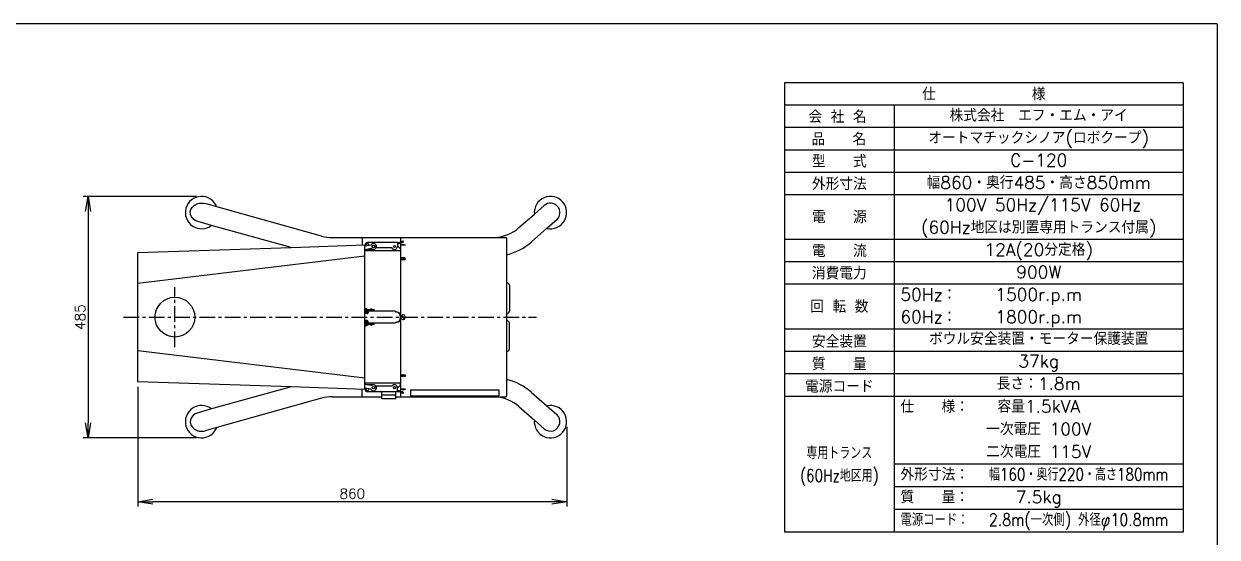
# Model space of a CAD drawing. Extents: x 230 to 4050, y 0 to 2754.
# Drawn here: x 1656 to 4050, y 1723 to 2754 of the extents above; entities that cross this region are included whole.
import ezdxf
from ezdxf.enums import TextEntityAlignment as Align

# ---------------------------------------------------------------- set-up
doc = ezdxf.new("R2010")
doc.units = 0
doc.header["$PDMODE"] = 3
doc.linetypes.add('CENTER', pattern=[50.8, 31.75, -6.35, 6.35, -6.35])
doc.layers.get('0').update_dxf_attribs({"linetype": 'CONTINUOUS'})
doc.layers.get('DEFPOINTS').update_dxf_attribs({"linetype": 'CONTINUOUS'})
for name, color, linetype in [('KIKI-2D2', 7, 'CONTINUOUS'), ('SIYOU', 7, 'CONTINUOUS'), ('SUNPOU', 7, 'CONTINUOUS'), ('WAKU', 7, 'CONTINUOUS')]:
    doc.layers.add(name, color=color, linetype=linetype)
doc.styles.get("Standard").update_dxf_attribs({"font": 'ROMANS', "bigfont": 'EXTFONT.shx'})
doc.dimstyles.get("Standard").update_dxf_attribs({"dimscale": 10, "dimtxt": 2, "dimasz": 3, "dimexe": 1, "dimexo": 1, "dimgap": 0.6, "dimtad": 3, "dimdec": 0, "dimzin": 0, "dimdsep": 46, "dimtxsty": 'STANDARD', "dimblk1": 'OPEN', "dimblk2": 'OPEN', "dimsah": 1, "dimcen": 1.5, "dimadec": 0, "dimazin": 0, "dimtfac": 1, "dimtdec": 0, "dimtmove": 0, "dimatfit": 0, "dimldrblk": 'DOTSMALL', "dimfxl": 1, "dimtvp": 1, "dimtolj": 1, "dimtzin": 0, "dimarcsym": 0})

# ---------------------------------------------------------------- blocks, each defined once
blk = doc.blocks.new('_OPEN')
at = {"color": 0, "linetype": 'ByBlock'}
for p, q in [((-1, 0.167), (0, 0)), ((0, 0), (-1, -0.167)), ((0, 0), (-1, 0))]:
    blk.add_line(p, q, dxfattribs=at)
blk = doc.blocks.new('*D20')
at = {"layer": 'DEFPOINTS', "color": 0}
for p in [(1885.2, 2034.4), (2745.2, 1954.4), (1885.2, 1793.8)]:
    blk.add_point(p, dxfattribs=at)
at = {"layer": 'SUNPOU', "color": 0, "lineweight": -2}
for p, q in [((1885.2, 2024.4), (1885.2, 1783.8)), ((2745.2, 1944.4), (2745.2, 1783.8)), ((2715.2, 1793.8), (1915.2, 1793.8))]:
    blk.add_line(p, q, dxfattribs=at)
at = {"layer": 'SUNPOU', "color": 0, "lineweight": -2, "xscale": 30, "yscale": 30, "zscale": 30, "rotation": 180}
blk.add_blockref('_OPEN', (1885.2, 1793.8), dxfattribs=at)
at = {"layer": 'SUNPOU', "color": 0, "lineweight": -2, "xscale": 30, "yscale": 30, "zscale": 30}
blk.add_blockref('_OPEN', (2745.2, 1793.8), dxfattribs=at)
at = {"layer": 'SUNPOU', "color": 0, "insert": (2315.2, 1809.8), "char_height": 20, "attachment_point": 5}
blk.add_mtext('\\A1;860', dxfattribs=at)
blk = doc.blocks.new('_DotSmall')
at = {"color": 0, "linetype": 'ByBlock', "const_width": 0.5}
blk.add_lwpolyline([(-0.0625, 0, 1), (0.0625, 0, 1)], format="xyb", close=True, dxfattribs=at)
blk = doc.blocks.new('*D28')
at = {"layer": 'DEFPOINTS', "color": 0}
for p in [(2012.7, 2406.9), (1785.2, 1921.9), (2012.7, 1921.9)]:
    blk.add_point(p, dxfattribs=at)
at = {"layer": 'SUNPOU', "color": 0, "lineweight": -2}
for p, q in [((2002.7, 2406.9), (1775.2, 2406.9)), ((1785.2, 2376.9), (1785.2, 1951.9)), ((2002.7, 1921.9), (1775.2, 1921.9))]:
    blk.add_line(p, q, dxfattribs=at)
at = {"layer": 'SUNPOU', "color": 0, "lineweight": -2, "xscale": 30, "yscale": 30, "zscale": 30}
for p, rotation in [((1785.2, 2406.9), 90), ((1785.2, 1921.9), 270)]:
    blk.add_blockref('_OPEN', p, dxfattribs=dict(at, rotation=rotation))
at = {"layer": 'SUNPOU', "color": 0, "insert": (1769.2, 2164.4), "char_height": 20, "attachment_point": 5, "rotation": 90}
blk.add_mtext('\\A1;485', dxfattribs=at)

msp = doc.modelspace()

# ---------------------------------------------------------------- linework, layer by layer
at = {"layer": 'KIKI-2D2', "color": 2}
for p, q in [((2043.1, 2386), (2019.8, 2392.5)), ((2680.4, 2371.3), (2700.2, 2388.7)), ((2032.8, 2348.8), (2005.6, 2356.4)), ((2705.5, 2342.8), (2725.3, 2360.2)), ((2335.2, 2324.3), (2335.2, 2309.3)), ((2412.2, 2315.5), (2412.2, 2324.4)), ((2601.8, 2324.4), (2623.2, 2324.4)), ((2625.2, 2289.8), (2625.2, 2322.4)), ((2192.5, 2304.6), (2340.2, 2309.4)), ((2340.2, 2019.4), (2340.2, 2309.4)), ((2412.2, 2168.9), (2412.2, 2313.4)), ((2340.2, 2286.9), (1885.2, 2231.9)), ((2625.2, 2171.4), (2625.2, 2233.4)), ((2412.2, 2015.5), (2412.2, 2160)), ((2625.2, 2095.4), (2625.2, 2157.4)), ((2340.2, 2041.9), (1885.2, 2096.9)), ((2625.2, 2006.4), (2625.2, 2039.1)), ((2340.2, 2019.4), (2192.5, 2024.3)), ((2334.2, 2019.6), (2334.2, 2004.6)), ((2335.2, 2004.6), (2335.2, 2019.6)), ((2374.2, 2004.4), (2374.2, 2014.6)), ((2402.2, 2004.4), (2402.2, 2014.6)), ((2412.2, 2004.4), (2412.2, 2013.4)), ((2432.2, 2018.5), (2432.2, 2006.5)), ((2432.2, 2018.5), (2609.2, 2018.5)), ((2609.2, 2018.5), (2609.2, 2006.5)), ((2402.2, 2007.9), (2374.2, 2007.9)), ((2432.2, 2006.5), (2609.2, 2006.5)), ((2601.8, 2004.4), (2623.2, 2004.4)), ((2032.8, 1980), (2005.6, 1972.5)), ((2705.5, 1986.1), (2725.3, 1968.7)), ((2043.1, 1942.9), (2019.8, 1936.4)), ((2680.4, 1957.6), (2700.2, 1940.2))]:
    msp.add_line(p, q, dxfattribs=at)
at = {"layer": 'KIKI-2D2', "color": 3}
for p, q in [((2253.2, 2327.2), (2043.1, 2386)), ((2649.5, 2344.2), (2680.4, 2371.3)), ((2192.5, 2304.6), (2032.8, 2348.8)), ((2274.5, 2324.3), (2335.2, 2324.3)), ((2335.2, 2324.4), (2601.8, 2324.4)), ((2335.2, 2324.4), (2335.2, 2324.3)), ((2674.6, 2315.6), (2705.5, 2342.8)), ((1885.2, 2294.4), (2192.5, 2304.6)), ((1885.2, 2034.4), (1885.2, 2294.4)), ((2625.2, 2233.4), (2625.2, 2289.8)), ((2630.2, 2228.4), (2630.2, 2176.4)), ((2625.2, 2157.4), (2625.2, 2171.4)), ((2630.2, 2100.4), (2630.2, 2152.4)), ((2625.2, 2039.1), (2625.2, 2095.4)), ((2192.5, 2024.3), (1885.2, 2034.4)), ((2192.5, 2024.3), (2032.8, 1980)), ((2674.6, 2013.2), (2705.5, 1986.1)), ((2253.2, 2001.7), (2043.1, 1942.9)), ((2274.5, 2004.6), (2335.2, 2004.6)), ((2335.2, 2004.4), (2335.2, 2004.6)), ((2335.2, 2004.4), (2374.2, 2004.4)), ((2374.2, 2000.5), (2374.2, 2004.4)), ((2402.2, 2000.5), (2374.2, 2000.5)), ((2402.2, 2000.5), (2402.2, 2004.4)), ((2402.2, 2004.4), (2601.8, 2004.4)), ((2649.5, 1984.7), (2680.4, 1957.6))]:
    msp.add_line(p, q, dxfattribs=at)
at = {"layer": 'KIKI-2D2', "color": 4}
for p, q in [((2352.3, 2308.9), (2340.2, 2307)), ((2353.5, 2302), (2340.2, 2299.9)), ((2340.7, 2307), (2340.7, 2309.3)), ((2340.7, 2297.3), (2340.7, 2299.9)), ((2405.7, 2314.3), (2345.7, 2314.3)), ((2357.7, 2300.3), (2345.7, 2300.3)), ((2394.5, 2303.3), (2362.9, 2303.3)), ((2405.7, 2314.3), (2405.7, 2306.3)), ((2411.7, 2301.3), (2405.7, 2307.3)), ((2411.7, 2301.3), (2411.7, 2297.3)), ((2421.7, 2309.2), (2412.7, 2309.2)), ((2417.7, 2316.3), (2416.5, 2317.9)), ((2411.7, 2297.3), (2340.7, 2297.3)), ((2414.3, 2280), (2419, 2283.8)), ((2415.5, 2279.7), (2420.2, 2283.4)), ((2341.4, 2181.9), (2340.2, 2181.9)), ((2341.4, 2179.9), (2340.2, 2179.9)), ((2342.9, 2179.6), (2345.1, 2178.3)), ((2343.9, 2181.3), (2346.1, 2180.1)), ((2359.2, 2179.4), (2348.5, 2179.4)), ((2359.2, 2179.4), (2359.2, 2177.4)), ((2401.2, 2176.4), (2340.2, 2176.4)), ((2345.2, 2174.4), (2340.2, 2174.4)), ((2346.6, 2173.9), (2340.2, 2173.9)), ((2346.6, 2171.9), (2340.2, 2171.9)), ((2345.2, 2171.4), (2340.2, 2171.4)), ((2345.2, 2157.4), (2340.2, 2157.4)), ((2346.6, 2156.9), (2340.2, 2156.9)), ((2346.6, 2154.9), (2340.2, 2154.9)), ((2345.2, 2154.4), (2340.2, 2154.4)), ((2343.7, 2174.4), (2343.7, 2173.9)), ((2343.7, 2171.9), (2343.7, 2171.4)), ((2343.7, 2157.4), (2343.7, 2156.9)), ((2343.7, 2154.9), (2343.7, 2154.4)), ((2347.2, 2174.4), (2347.2, 2173.4)), ((2347.2, 2154.4), (2347.2, 2155.4)), ((2359.2, 2177.4), (2348.5, 2177.4)), ((2350.7, 2177.4), (2350.7, 2176.4)), ((2355.7, 2177.4), (2355.7, 2176.4)), ((2413.4, 2166.8), (2420.4, 2161.3)), ((2414, 2167.6), (2421.1, 2162.1)), ((2401.2, 2152.4), (2340.2, 2152.4)), ((2341.4, 2148.9), (2340.2, 2148.9)), ((2341.4, 2146.9), (2340.2, 2146.9)), ((2342.9, 2149.3), (2345.1, 2150.5)), ((2343.9, 2147.6), (2346.1, 2148.8)), ((2359.2, 2151.4), (2348.5, 2151.4)), ((2359.2, 2149.4), (2348.5, 2149.4)), ((2350.7, 2151.4), (2350.7, 2152.4)), ((2355.7, 2151.4), (2355.7, 2152.4)), ((2359.2, 2149.4), (2359.2, 2151.4)), ((2414.3, 2048.8), (2419, 2045.1)), ((2415.5, 2049.2), (2420.2, 2045.5)), ((2353.5, 2026.8), (2340.2, 2029)), ((2352.3, 2019.9), (2340.2, 2021.9)), ((2411.7, 2031.6), (2340.7, 2031.6)), ((2340.7, 2031.6), (2340.7, 2028.9)), ((2340.7, 2021.8), (2340.7, 2019.6)), ((2357.7, 2028.6), (2345.7, 2028.6)), ((2405.7, 2014.6), (2345.7, 2014.6)), ((2394.5, 2025.6), (2362.9, 2025.6)), ((2411.7, 2027.6), (2405.7, 2021.6)), ((2405.7, 2014.6), (2405.7, 2022.6)), ((2411.7, 2027.6), (2411.7, 2031.6)), ((2421.7, 2019.6), (2412.7, 2019.6)), ((2417.7, 2012.6), (2416.5, 2011))]:
    msp.add_line(p, q, dxfattribs=at)
at = {"layer": 'KIKI-2D2', "color": 2, "linetype": 'CENTER'}
for p, q in [((1959.2, 2104.1), (1959.2, 2224.8)), ((1856.1, 2164.4), (2684.3, 2164.4))]:
    msp.add_line(p, q, dxfattribs=at)
at = {"layer": 'KIKI-2D2', "color": 4}
for centre, radius in [((2357.7, 2306.3), 2.5), ((2399.7, 2306.3), 2.25), ((2357.7, 2022.6), 2.5), ((2399.7, 2022.6), 2.25)]:
    msp.add_circle(centre, radius, dxfattribs=at)
at = {"layer": 'KIKI-2D2', "color": 2}
msp.add_circle((1959.2, 2164.4), 40, dxfattribs=at)
at = {"layer": 'KIKI-2D2', "color": 3}
for centre, radius, start, end in [((2012.7, 2374.4), 32.5, 20.7864, 308.0884), ((2712.7, 2374.4), 32.5, 257.0697, 185.5181), ((2274.5, 2404.3), 80, 254.5014, 270), ((2596.7, 2404.3), 80, 273.6607, 311.2939), ((2596.7, 2404.3), 118, 284.0006, 311.2939), ((2625.2, 2228.4), 5, 0, 90), ((2625.2, 2176.4), 5, 270, 0), ((2625.2, 2152.4), 5, 0, 90), ((2625.2, 2100.4), 5, 270, 0), ((2596.7, 1924.6), 118, 48.7061, 75.9994), ((2012.7, 1954.4), 32.5, 51.9116, 339.2136), ((2274.5, 1924.6), 80, 90, 105.4986), ((2596.7, 1924.6), 80, 48.7061, 86.3393), ((2712.7, 1954.4), 32.5, 174.4819, 102.9303)]:
    msp.add_arc(centre, radius, start, end, dxfattribs=at)
at = {"layer": 'KIKI-2D2', "color": 2}
for centre, radius, start, end in [((2712.7, 2374.4), 19, 311.2939, 131.2939), ((2623.2, 2322.4), 2, 0, 90), ((2623.2, 2006.4), 2, 270, 0), ((2712.7, 1954.4), 19, 228.7061, 48.7061)]:
    msp.add_arc(centre, radius, start, end, dxfattribs=at)
at = {"layer": 'KIKI-2D2', "color": 4}
for centre, radius, start, end in [((2345.7, 2309.3), 5, 90, 180), ((2345.7, 2309.3), 2.5, 335.6131, 222.8242), ((2345.7, 2305.3), 5, 251.7259, 270), ((2357.7, 2306.3), 6, 224.904, 153.5333), ((2399.7, 2306.3), 6, 210, 0), ((2405.5, 2332.7), 18.5, 270.4652, 306.4047), ((2405.5, 2332.7), 20.5, 270.4652, 306.4047), ((2417.2, 2299.8), 10.4, 64.4138, 115.5862), ((2341.4, 2176.9), 5, 60.9454, 90), ((2341.4, 2176.9), 3, 60.9454, 90), ((2348.5, 2184.4), 7, 240.9454, 270), ((2348.5, 2184.4), 5, 240.9454, 270), ((2353.2, 2176.8), 3.62, 46.3972, 133.6028), ((2341.2, 2173.8), 3.63, 46.3972, 106.0134), ((2345.2, 2174.4), 2, 0, 90), ((2345.2, 2172.4), 2, 14.4775, 90), ((2345.2, 2173.4), 2, 270, 0), ((2345.2, 2155.4), 2, 0, 90), ((2345.2, 2156.4), 2, 270, 345.5225), ((2345.2, 2154.4), 2, 270, 0), ((2403.2, 2176.9), 2.05, 192.4053, 262.7605), ((2403.1, 2176.9), 1.95, 193.1865, 265.2139), ((2402.7, 2164.4), 10.5, 270.9838, 89.0162), ((2401.6, 2164.4), 10.5, 277.4029, 82.518), ((2417.2, 2164.4), 4.5, 202.8601, 157.1399), ((2341.2, 2155.1), 3.63, 253.9866, 313.6028), ((2341.4, 2151.9), 3, 270, 299.0546), ((2341.4, 2151.9), 5, 270, 299.0546), ((2348.5, 2144.4), 7, 90, 119.0546), ((2348.5, 2144.4), 5, 90, 119.0546), ((2353.2, 2152.1), 3.62, 226.3972, 313.6028), ((2403.2, 2152), 2.05, 97.2395, 167.5947), ((2403.1, 2152), 1.95, 94.7861, 166.8135), ((2345.7, 2019.6), 5, 180, 270), ((2345.7, 2019.6), 2.5, 137.1758, 24.3869), ((2345.7, 2023.6), 5, 90, 108.2741), ((2357.7, 2022.6), 6, 206.4667, 135.096), ((2399.7, 2022.6), 6, 0, 150), ((2405.5, 1996.1), 20.5, 53.5953, 89.5348), ((2405.5, 1996.1), 18.5, 53.5953, 89.5348), ((2417.2, 2029), 10.4, 244.4138, 295.5862)]:
    msp.add_arc(centre, radius, start, end, dxfattribs=at)
at = {"layer": 'KIKI-2D2', "color": 2, "extrusion": (0, 0, -1)}
msp.add_ellipse((2012.7, 2374.4), major_axis=(22.8, 0), ratio=0.835154, start_param=1.891376, end_param=5.041452, dxfattribs=at)
at = {"layer": 'KIKI-2D2', "color": 4, "extrusion": (0, 0, -1)}
msp.add_ellipse((2417.2, 2281.7), major_axis=(4.5, 0), ratio=0.494217, dxfattribs=at)
at = {"layer": 'KIKI-2D2', "color": 4}
msp.add_ellipse((2417.2, 2047.1), major_axis=(4.5, 0), ratio=0.494217, dxfattribs=at)
at = {"layer": 'KIKI-2D2', "color": 2}
msp.add_ellipse((2012.7, 1954.4), major_axis=(22.8, 0), ratio=0.835154, start_param=1.891376, end_param=5.041452, dxfattribs=at)
at = {"layer": 'SIYOU', "color": 6}
for p, q in [((3982, 2635), (3182, 2635)), ((3182, 2635), (3182, 1732.5)), ((3982, 2635), (3982, 1732.5)), ((3982, 1732.5), (3182, 1732.5))]:
    msp.add_line(p, q, dxfattribs=at)
at = {"layer": 'SIYOU', "color": 7}
for p, q in [((3982, 2590), (3182, 2590)), ((3402, 2590), (3402, 1732.5)), ((3982, 2545), (3182, 2545)), ((3982, 2500), (3182, 2500)), ((3982, 2455), (3182, 2455)), ((3982, 2410.2), (3182, 2410.2)), ((3982, 2320.3), (3182, 2320.3)), ((3982, 2275.3), (3182, 2275.3)), ((3982, 2230.4), (3182, 2230.4)), ((3982, 2140.3), (3182, 2140.3)), ((3982, 2095.3), (3182, 2095.3)), ((3982, 2050.3), (3182, 2050.3)), ((3982, 2005.1), (3182, 2005.1)), ((3982, 1869), (3402, 1869)), ((3982, 1823.5), (3402, 1823.5)), ((3982, 1778), (3402, 1778))]:
    msp.add_line(p, q, dxfattribs=at)
at = {"layer": 'WAKU', "color": 6}
for q in [(230, 2753.5), (4050, 0)]:
    msp.add_line((4050, 2753.5), q, dxfattribs=at)

# ---------------------------------------------------------------- texts
at = {"layer": 'SIYOU'}
for s, p in [('仕\u3000\u3000\u3000\u3000\u3000\u3000\u3000様', (3582, 2612.5)), ('会 社 名', (3288.6, 2566.9)), ('品\u3000\u3000名', (3291.1, 2521.9)), ('型\u3000\u3000式', (3292.1, 2477.2)), ('外形寸法', (3292.1, 2432.2)), ('電\u3000\u3000源', (3292.1, 2365.5)), ('電\u3000\u3000流', (3292.1, 2297.6)), ('消費電力', (3292.1, 2252.6)), ('回 転 数', (3292.1, 2185.6)), ('安全装置', (3292.1, 2115.4)), ('質\u3000\u3000量', (3292.1, 2070.3)), ('電源コード', (3292.1, 2025.3))]:
    msp.add_text(s, height=25, dxfattribs=at).set_placement(p, align=Align.MIDDLE_CENTER)
at = {"layer": 'SIYOU', "color": 1}
for s, p in [('株式会社\u3000エフ・エム・アイ', (3692, 2569.7)), ('オートマチックシノア(ロボクープ)', (3692, 2524.7)), ('C-120', (3692, 2479.7)), ('幅860・奥行485・高さ850mm', (3692, 2434.6)), (' 100V 50Hz/115V 60Hz', (3692, 2389.9)), ('(60Hz地区は別置専用トランス付属)', (3692, 2344.9)), ('12A(20分定格)', (3692, 2300)), ('900W', (3692, 2255)), ('1500r.p.m', (3692, 2210)), ('1800r.p.m', (3692, 2165.1)), ('ボウル安全装置・モーター保護装置', (3692, 2121.1)), ('37kg', (3692, 2076)), ('長さ：1.8m', (3692, 2031)), ('容量1.5kVA', (3692, 1985.2)), ('一次電圧 100V', (3692, 1939.7)), ('二次電圧 115V', (3692, 1894.2)), ('7.5kg', (3692, 1803.2))]:
    msp.add_text(s, height=25, dxfattribs=at).set_placement(p, align=Align.MIDDLE_CENTER)
for s, p in [('50Hz：', (3414.7, 2210)), ('60Hz：', (3414.7, 2165.1)), ('仕\u3000\u3000様：', (3414.7, 1984.7)), ('外形寸法：', (3414.7, 1848.6)), ('質\u3000\u3000量：', (3414.7, 1803.1))]:
    msp.add_text(s, height=25, dxfattribs=at).set_placement(p, align=Align.MIDDLE_LEFT)
at = {"layer": 'SIYOU', "width": 0.8}
for s, p in [('専用トランス', (3292.1, 1891.7)), ('(60Hz地区用)', (3292.1, 1846.2))]:
    msp.add_text(s, height=25, dxfattribs=at).set_placement(p, align=Align.MIDDLE_CENTER)
at = {"layer": 'SIYOU', "color": 1}
for s, width, p in [('幅160・奥行220・高さ180mm', 0.8, (3772, 1848.7)), ('2.8m(一次側) 外径φ10.8mm', 0.83, (3772, 1757.7))]:
    msp.add_text(s, height=25, dxfattribs=dict(at, width=width)).set_placement(p, align=Align.MIDDLE_CENTER)
at = {"layer": 'SIYOU', "color": 1, "width": 0.83}
msp.add_text('電源コード：', height=25, dxfattribs=at).set_placement((3414.7, 1757.7), align=Align.MIDDLE_LEFT)

# ---------------------------------------------------------------- dimensions: what is measured, and where the dimension line sits
at = {"layer": 'SUNPOU'}
dim = msp.add_linear_dim(base=(1785.2, 1921.9), p1=(2012.7, 2406.9), p2=(2012.7, 1921.9), angle=270, dimstyle='STANDARD', dxfattribs=at)
dim.commit()
dim.dimension.update_dxf_attribs({"geometry": '*D28', "text_midpoint": (1769.2, 2164.4)})
dim = msp.add_linear_dim(base=(1885.2, 1793.8), p1=(2745.2, 1954.4), p2=(1885.2, 2034.4), dimstyle='STANDARD', dxfattribs=at)
dim.commit()
dim.dimension.update_dxf_attribs({"geometry": '*D20', "text_midpoint": (2315.2, 1809.8)})

doc.saveas('drawing.dxf')
